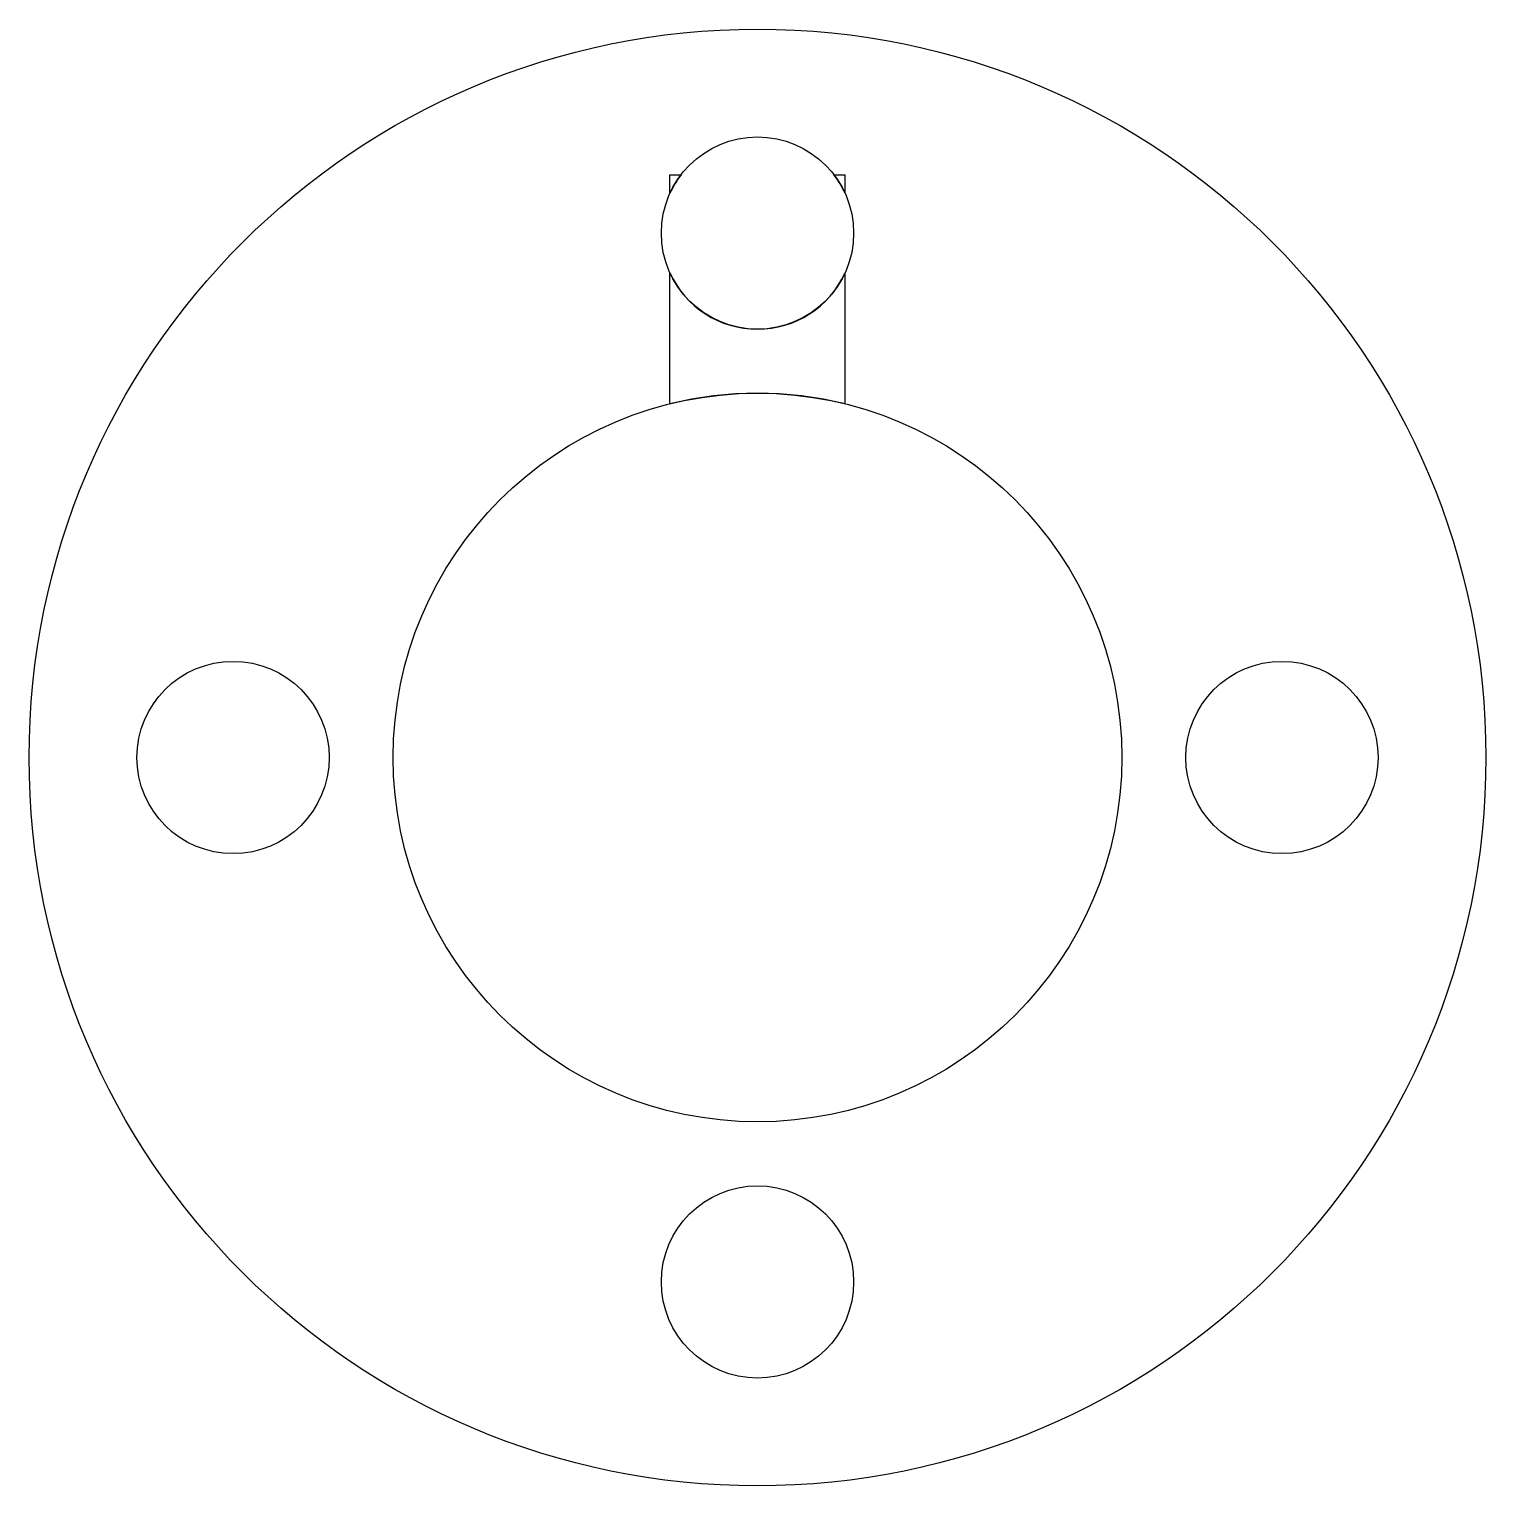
# Model space of a CAD drawing. Header units: millimetres. Extents: x -25 to 25, y -25 to 25.
import ezdxf

# ---------------------------------------------------------------- set-up
doc = ezdxf.new("R2010")
doc.units = ezdxf.units.MM
doc.layers.add('Part', color=7, linetype='CONTINUOUS')

msp = doc.modelspace()

# ---------------------------------------------------------------- linework, layer by layer
at = {"layer": 'Part'}
for p, q in [((-3.004, 19.367, 15), (-3.004, 20, 15)), ((-3.004, 20, 9), (-3.004, 20, 15)), ((-3.004, 19.367, 9), (-3.004, 20, 9)), ((-3.004, 19.367, 15), (-3.004, 20, 15)), ((-3.004, 20, 15), (-2.625, 20, 15)), ((-3.004, 20, 9), (-2.625, 20, 9)), ((-3.004, 20, 15), (-2.625, 20, 15)), ((-3.004, 20, 9), (-3.004, 20, 15)), ((-3.004, 19.367, 9), (-3.004, 20, 9)), ((-3.004, 20, 9), (-2.625, 20, 9)), ((-2.625, 20, 9), (-2.625, 20, 15)), ((-2.625, 20, 9), (-2.625, 20, 15)), ((2.625, 20, 9), (2.625, 20, 15)), ((2.625, 20, 9), (3.004, 20, 9)), ((2.625, 20, 9), (3.004, 20, 9)), ((2.625, 20, 15), (3.004, 20, 15)), ((2.625, 20, 9), (2.625, 20, 15)), ((2.625, 20, 15), (3.004, 20, 15)), ((3.004, 19.367, 15), (3.004, 20, 15)), ((3.004, 20, 9), (3.004, 20, 15)), ((3.004, 19.367, 9), (3.004, 20, 9)), ((3.004, 19.367, 9), (3.004, 20, 9)), ((3.004, 20, 9), (3.004, 20, 15)), ((3.004, 19.367, 15), (3.004, 20, 15)), ((-3.004, 19.367, 9), (-3.004, 19.367, 15)), ((-3.004, 19.367, 9), (-3.004, 19.367, 15)), ((3.004, 19.367, 9), (3.004, 19.367, 15)), ((3.004, 19.367, 9), (3.004, 19.367, 15)), ((3.3, 18), (3.3, 18, 20)), ((3.3, 18), (3.3, 18, 20)), ((-3.004, 16.633, 9), (-3.004, 16.633, 15)), ((-3.004, 12.139, 15), (-3.004, 16.633, 15)), ((-3.004, 16.633, 9), (-3.004, 16.633, 15)), ((-3.004, 12.139, 9), (-3.004, 16.633, 9)), ((-3.004, 12.139, 15), (-3.004, 16.633, 15)), ((-3.004, 12.139, 9), (-3.004, 16.633, 9)), ((3.004, 16.633, 9), (3.004, 16.633, 15)), ((3.004, 12.139, 15), (3.004, 16.633, 15)), ((3.004, 12.139, 15), (3.004, 16.633, 15)), ((3.004, 16.633, 9), (3.004, 16.633, 15)), ((3.004, 12.139, 9), (3.004, 16.633, 9)), ((3.004, 12.139, 9), (3.004, 16.633, 9)), ((-3.004, 12.139, 9), (-3.004, 12.139, 15)), ((-3.004, 12.139, 9), (-3.004, 12.139, 15)), ((3.004, 12.139, 9), (3.004, 12.139, 15)), ((3.004, 12.139, 9), (3.004, 12.139, 15)), ((-14.7, 0), (-14.7, 0, 20)), ((-14.7, 0), (-14.7, 0, 20)), ((12.505, 0), (12.505, 0, 20)), ((12.505, 0), (12.505, 0, 20)), ((21.3, 0), (21.3, 0, 20)), ((21.3, 0), (21.3, 0, 20)), ((25, 0), (25, 0, 20)), ((25, 0), (25, 0, 20)), ((3.3, -18), (3.3, -18, 20)), ((3.3, -18), (3.3, -18, 20))]:
    msp.add_line(p, q, dxfattribs=at)
for centre, radius in [((0, 0, 20), 25), ((0, 0), 25), ((0, 0, 20), 25), ((0, 0), 25), ((0, 18, 20), 3.3), ((0, 18), 3.3), ((0, 18), 3.3), ((0, 18, 20), 3.3), ((0, 0, 20), 12.505), ((0, 0), 12.505), ((0, 0), 12.505), ((0, 0, 20), 12.505), ((-18, 0, 20), 3.3), ((-18, 0), 3.3), ((-18, 0, 20), 3.3), ((-18, 0), 3.3), ((18, 0, 20), 3.3), ((18, 0), 3.3), ((18, 0, 20), 3.3), ((18, 0), 3.3), ((0, -18, 20), 3.3), ((0, -18), 3.3), ((0, -18, 20), 3.3), ((0, -18), 3.3)]:
    msp.add_circle(centre, radius, dxfattribs=at)
for centre, radius, start, end in [((0, 18, 15), 3.3, 142.6948, 155.5368), ((0, 18, 9), 3.3, 142.6948, 155.5368), ((0, 18, 15), 3.3, 142.6948, 155.5368), ((0, 18, 9), 3.3, 142.6948, 155.5368), ((0, 18, 9), 3.3, 24.4632, 37.3052), ((0, 18, 15), 3.3, 24.4632, 37.3052), ((0, 18, 9), 3.3, 24.4632, 37.3052), ((0, 18, 15), 3.3, 24.4632, 37.3052), ((0, 18, 9), 3.3, -155.5368, -24.4632), ((0, 18, 15), 3.3, -155.5368, -24.4632), ((0, 18, 15), 3.3, -155.5368, -24.4632), ((0, 18, 9), 3.3, -155.5368, -24.4632), ((0, 0, 15), 12.505, 76.1014, 103.8986), ((0, 0, 9), 12.505, 76.1014, 103.8986), ((0, 0, 15), 12.505, 76.1014, 103.8986), ((0, 0, 9), 12.505, 76.1014, 103.8986)]:
    msp.add_arc(centre, radius, start, end, dxfattribs=at)

doc.saveas('drawing.dxf')
